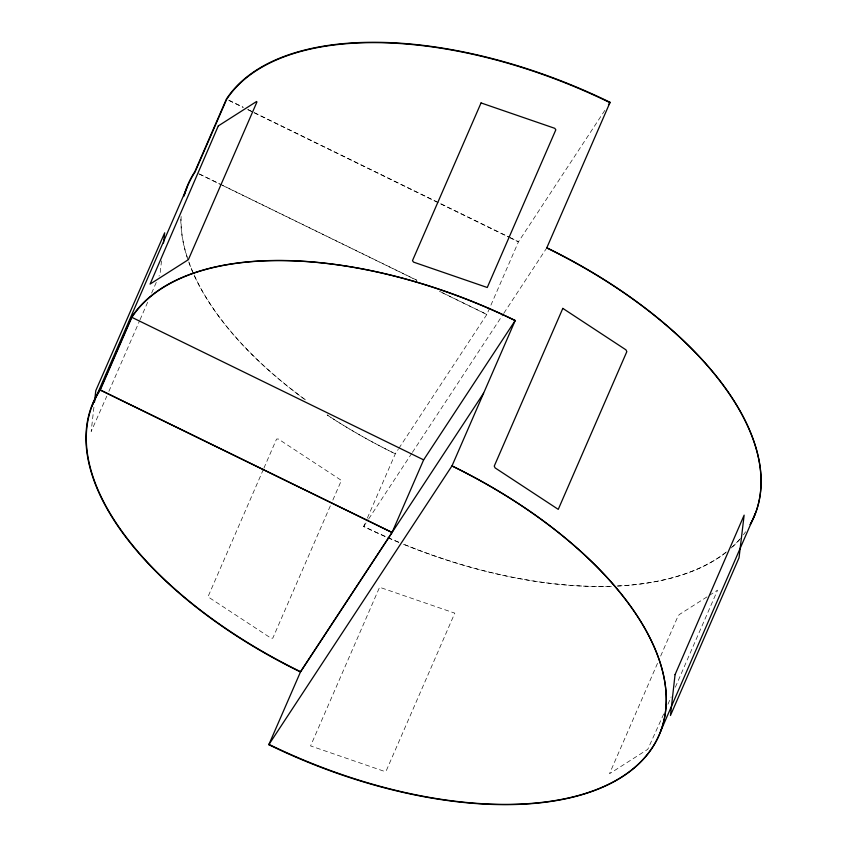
<?xml version="1.0" encoding="UTF-8"?>
<svg xmlns="http://www.w3.org/2000/svg" width="847" height="847" viewBox="0 0 847 847"><rect width="100%" height="100%" fill="white"/><g stroke="black" fill="none" stroke-linecap="round" stroke-linejoin="round"><path stroke-width="0.64" stroke-dasharray="4.24 3.18" d="M93.911 407.238L91.169 431.504L106.786 396.205M161.512 260.897L160.072 273.666L159.014 276.09M108.892 391.356L139.49 320.981M140.02 319.774L147.939 301.574M151.624 293.083L156.377 282.157M263.364 469.407L207.981 596.796L271.114 638.246L272.808 638.14L331.897 502.26M263.893 468.19L276.556 439.074L278.261 438.968L341.394 480.418L332.426 501.043M398.609 542.281A325.979 164.953 23.5 0 1 363.681 526.516L366.92 519.147M367.376 518.036L395.348 453.759L398.249 449.344M657.494 663.349L609.491 773.745L647.775 749.33L663.741 713.905M660.66 656.065L678.066 616.034L679.262 614.583L707.711 596.436M667.965 704.206L671.131 696.922M675.345 687.213L717.557 590.158L708.801 595.737M604.832 110.375L518.428 241.871L510.127 237.816M398.905 448.307L486.887 314.417L439.392 291.22M363.681 526.516L368.117 519.783M368.752 518.809L412.193 452.7M412.404 452.372L503.404 313.877M503.901 313.146L546.844 247.769M228.806 100.179L243.057 107.135M247.8 109.464L509.005 237.054M510.201 237.636L518.512 241.691L486.834 314.533L439.392 291.357M229.018 100.507L243.248 107.453M247.991 109.771L252.745 112.09M253.931 112.672L508.941 237.245M199.564 174.069L418.026 280.781M198.611 173.73L221.152 184.741M222.338 185.324L416.862 280.346M740.458 538.544A325.979 164.953 23.5 0 1 732.581 546.739M725.625 552.636A325.979 164.953 23.5 0 1 617.272 586.05M403.5 544.293A325.979 164.953 23.5 0 0 612.18 586.272A325.661 164.794 23.5 0 1 403.521 544.187M327.175 414.988A326.137 165.038 23.5 0 0 395.305 453.791A325.661 164.794 23.5 0 1 327.26 414.998M180.835 219.172A326.137 165.038 23.5 0 0 306.053 400.335A325.661 164.794 23.5 0 1 188.828 261.903M745.625 531.778A325.661 164.794 23.5 0 1 743.401 534.817M739.378 539.719A325.661 164.794 23.5 0 1 731.13 547.998M726.387 551.979A325.661 164.794 23.5 0 1 617.378 586.008M398.778 542.239A325.661 164.794 23.5 0 1 363.755 526.411M187.208 257.128A325.661 164.794 23.5 0 1 181.163 215.466M379.17 588.199L310.584 745.921L384.284 771.31L386.2 770.876L454.786 613.154L381.086 587.765L379.17 588.199"/><path stroke-width="1.27" d="M94.483 402.124L95.785 390.636L164.678 232.798L163.524 243.015M91.878 406.444L186.647 188.479M515.22 320.494L423.638 459.868L392.023 532.594L300.441 671.967A326.137 165.038 23.5 0 1 99.946 389.916L131.571 317.191A326.137 165.038 23.5 0 1 515.22 320.494L451.98 465.945A325.979 164.953 23.5 0 1 652.232 747.88A325.979 164.953 23.5 0 1 268.817 744.693L300.579 671.713L483.552 393.252M300.579 671.713A325.661 164.794 23.5 0 1 100.285 389.959L131.878 317.297A325.661 164.794 23.5 0 1 515.145 320.6M183.778 196.504A326.137 165.038 23.5 0 1 194.81 171.74L226.435 99.014A326.137 165.038 23.5 0 1 610.084 102.318L546.739 247.949A325.661 164.794 23.5 0 1 750.251 524.409M660.671 731.183L755.439 513.229M608.464 104.859L610.084 102.318M268.817 744.693L451.97 465.903A325.661 164.794 23.5 0 1 652.264 747.668A325.661 164.794 23.5 0 1 268.986 744.375M131.571 317.191L423.638 459.868M100.285 389.959L392.066 532.488L99.946 389.916M546.844 247.769A325.979 164.953 23.5 0 1 750.251 524.526M609.914 102.646A325.661 164.794 23.5 0 0 226.647 99.343L195.054 171.994A325.661 164.794 23.5 0 0 184.678 194.344M675.059 674.646L670.453 715.514L739.029 557.802L744.142 515.135L675.059 674.646M218.282 125.928L150.078 284.094L188.362 259.68L256.948 101.958L256.577 101.502L218.282 125.928M481.054 102.932L412.478 260.654L413.569 262.125L487.258 287.504L555.844 129.782L554.753 128.31L481.054 102.932M562.821 308.382L494.246 466.104L495.114 467.904L558.258 509.365L626.833 351.643L625.954 349.843L562.821 308.382"/></g></svg>
